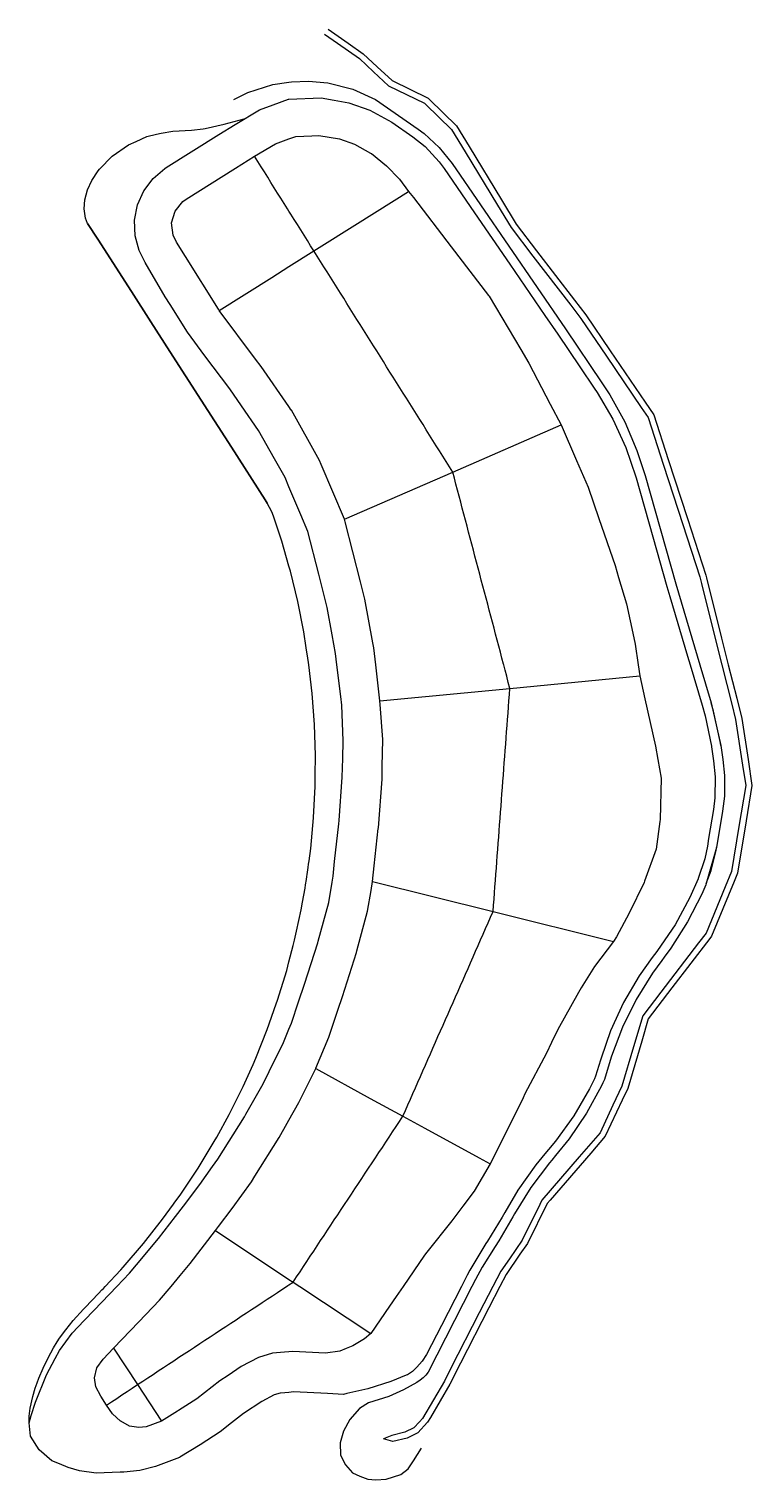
# Model space of a CAD drawing. Extents: x 385658 to 385775, y 802969 to 803202.
import ezdxf

# ---------------------------------------------------------------- set-up
doc = ezdxf.new("R2010")
doc.units = 0
doc.layers.get('0').update_dxf_attribs({"linetype": 'CONTINUOUS'})

msp = doc.modelspace()

# ---------------------------------------------------------------- linework, layer by layer
at = {"color": 6}
for p, q in [((385705.7099, 803201.4749), (385707.811, 803200)), ((385706.2844, 803202.2934), (385709.5515, 803200))]:
    msp.add_line(p, q, dxfattribs=at)
at = {"color": 4}
for p, q in [((385759.1956, 803053.8835), (385758.4657, 803052.9302)), ((385741.7831, 803022.018), (385741.1719, 803021.3087)), ((385742.9194, 803021.0388), (385742.3081, 803020.3295))]:
    msp.add_line(p, q, dxfattribs=at)
at = {"color": 1}
for p, q in [((385688.1702, 803008.9766), (385700, 803001.1414)), ((385701.7233, 803000), (385713.1816, 802992.4108))]:
    msp.add_line(p, q, dxfattribs=at)
at = {"color": 6, "linetype": 'CONTINUOUS'}
for points in [[(385707.811, 803200), (385711.3276, 803197.5315), (385713.6201, 803195.391), (385716.0144, 803193.1554), (385721.8061, 803190.3451), (385722.0115, 803190.145), (385726.1616, 803186.103), (385728.3475, 803182.5088), (385733.5439, 803173.9649), (385735.7474, 803170.3418), (385739.2547, 803165.7734), (385745.3444, 803157.8414), (385746.9813, 803155.7092), (385751.0898, 803149.6607), (385756.7087, 803141.3886), (385757.8075, 803139.771), (385760.2873, 803132.1183), (385763.3699, 803122.6052), (385766.1079, 803114.156), (385766.381, 803113.0717), (385768.8234, 803103.3745), (385769.6733, 803100)], [(385709.5515, 803200), (385711.9592, 803198.31), (385714.2007, 803196.217), (385716.5866, 803193.9893), (385722.388, 803191.1742), (385722.5939, 803190.9737), (385726.9501, 803186.7309), (385728.9866, 803183.3825), (385734.1829, 803174.8386), (385736.5736, 803170.9078), (385739.8616, 803166.6251), (385745.9512, 803158.6931), (385747.7922, 803156.2952), (385751.7124, 803150.5238), (385757.3313, 803142.2517), (385758.7148, 803140.2149), (385761.0384, 803133.0442), (385764.1211, 803123.5312), (385767.0694, 803114.4326), (385767.1758, 803114.0102), (385769.6182, 803104.313), (385770.7045, 803100)], [(385769.6733, 803100), (385771.2658, 803093.6774), (385771.8941, 803091.1828), (385773.0172, 803083.8407), (385773.5108, 803080.6137), (385772.4162, 803073.9677), (385771.2324, 803066.7803), (385770.1962, 803064.27), (385767.1323, 803056.8478), (385765.9347, 803055.2834), (385759.8558, 803047.3432), (385756.9323, 803043.5245), (385755.4566, 803038.5479), (385753.5805, 803032.2209), (385752.1352, 803029.1426), (385750.0669, 803024.7372), (385746.7159, 803020.8487), (385740.714, 803013.8841), (385740.3557, 803013.1621), (385737.508, 803007.4226), (385735.4681, 803004.4649), (385734.0817, 803002.4547), (385732.8246, 803000)], [(385770.7045, 803100), (385772.0606, 803094.6159), (385772.8754, 803091.381), (385773.8831, 803084.7935), (385774.5233, 803080.6079), (385773.5863, 803074.9189), (385772.2005, 803066.5047), (385771.6386, 803065.1436), (385768.0064, 803056.3445), (385767.7143, 803055.9628), (385761.6353, 803048.0226), (385757.8385, 803043.0632), (385756.7713, 803039.464), (385754.5178, 803031.8642), (385753.6367, 803029.9876), (385750.9138, 803024.1881), (385748.5682, 803021.4663), (385742.0401, 803013.8911), (385741.5537, 803013.3268), (385738.3719, 803006.9138), (385737.1818, 803005.1883), (385734.942, 803001.9408), (385733.9481, 803000)], [(385732.8246, 803000), (385730.6365, 802995.7275), (385726.0782, 802986.8269), (385725.0093, 802984.7396), (385721.5013, 802978.745), (385721.0175, 802978.2262), (385720.1203, 802977.2641), (385718.6646, 802976.5385), (385716.5738, 802976.0266), (385715.2188, 802975.4751)], [(385733.9481, 803000), (385732.182, 802996.5515), (385727.6237, 802987.6508), (385725.8866, 802984.2587), (385722.7607, 802978.9171), (385722.3084, 802978.1442), (385720.7283, 802976.4498), (385719.0108, 802975.5937), (385716.7099, 802975.0304), (385715.2248, 802975.4733)]]:
    msp.add_lwpolyline(points, dxfattribs=at)
at = {"color": 4, "linetype": 'CONTINUOUS'}
for points in [[(385691.1403, 803190.9374), (385693.4018, 803192.1031), (385697.4266, 803193.3921), (385700, 803193.7205)], [(385700, 803193.7205), (385700.4031, 803193.772), (385703.1363, 803193.8954), (385706.2634, 803193.6256), (385710.2862, 803192.6213), (385713.9292, 803190.9515), (385720.781, 803186.1857), (385721.7367, 803185.481), (385724.1947, 803183.2344), (385726.2435, 803180.6831), (385744.4876, 803154.0414), (385750.3769, 803145.3711), (385751.6195, 803143.4514), (385754.032, 803139.0741), (385756.0088, 803134.4837), (385757.3232, 803130.479), (385762.2664, 803113.0406), (385766.1432, 803100)], [(385680.2469, 803179.999), (385688.7149, 803185.3181), (385691.3198, 803186.9544), (385695.236, 803189.2782), (385697.4631, 803190.0889), (385699.9149, 803190.9815), (385700, 803190.985)], [(385700, 803190.985), (385705.1898, 803191.1988), (385707.2709, 803190.8426), (385709.648, 803190.4356), (385713.0054, 803189.2379), (385716.5359, 803187.3077), (385716.559, 803187.2952), (385719.9245, 803184.9542), (385721.9127, 803183.375), (385724.1888, 803180.9449), (385725.0059, 803179.8356), (385729.8774, 803172.7218), (385735.5275, 803164.471), (385741.1776, 803156.2201), (385743.2484, 803153.1962), (385746.8079, 803147.9558), (385749.1361, 803144.5283), (385749.6113, 803143.8156), (385752.1359, 803139.5022), (385754.2173, 803134.9583), (385755.8346, 803130.2293), (385755.8801, 803130.0699), (385758.5621, 803120.6085), (385760.8259, 803112.6224), (385761.3101, 803110.9936), (385764.1596, 803101.4082), (385764.5783, 803100)], [(385700, 803128.6271), (385699.3626, 803130.127), (385697.6603, 803133.1677), (385695.1237, 803137.6989), (385692.378, 803141.6447), (385690.4745, 803144.3802), (385686.4862, 803149.7232), (385683.6614, 803153.5074), (385680.8541, 803157.9766), (385680.0713, 803159.2228), (385676.8422, 803164.7401), (385675.8693, 803166.6374), (385675.2205, 803169.0462), (385675.1312, 803171.5392), (385675.6058, 803173.9883), (385676.6201, 803176.2674), (385678.1218, 803178.2594), (385680.0338, 803179.8617), (385680.2469, 803179.999)], [(385707.7219, 803100), (385707.5067, 803101.8091), (385706.9645, 803104.826), (385706.17, 803109.2473), (385704.8045, 803114.5832), (385703.0431, 803121.4665), (385701.9108, 803124.1308), (385700, 803128.6271)], [(385700, 803041.3954), (385700.3966, 803042.3577), (385701.5579, 803045.7899), (385702.5157, 803048.6209), (385704.6374, 803055.3036), (385704.7137, 803055.5439), (385706.3908, 803061.7419), (385706.9357, 803065.0239), (385707.1023, 803066.0276), (385707.3433, 803068.3471), (385708.0264, 803074.3994), (385708.0682, 803074.9577), (385708.5893, 803081.9278), (385708.652, 803084.9376), (385708.7116, 803087.7968), (385708.4952, 803093.4985), (385708.3258, 803094.9229), (385707.7219, 803100)], [(385764.5783, 803100), (385766.5139, 803093.489), (385766.9801, 803091.8145), (385767.9936, 803086.9204), (385768.0119, 803086.8017), (385768.3541, 803084.5649), (385768.6138, 803081.962), (385768.5486, 803078.6317), (385768.3092, 803076.7218), (385767.5386, 803072.0435), (385767.3423, 803070.8511), (385766.9083, 803068.7717), (385765.8767, 803065.6046), (385765.8546, 803065.5499), (385764.5297, 803062.5562), (385762.1361, 803058.1687), (385759.3165, 803054.0421), (385759.1956, 803053.8835), (385758.4657, 803052.9302), (385756.3821, 803049.9955), (385753.8495, 803045.6868), (385751.7596, 803041.1468), (385750.2298, 803036.75), (385750.1323, 803036.4212), (385749.3627, 803033.8259), (385749.1671, 803033.4092), (385748.358, 803031.7649), (385745.8504, 803027.4416), (385742.9236, 803023.3902), (385741.7831, 803022.018), (385741.1719, 803021.3087), (385739.7226, 803019.5498), (385736.8247, 803015.4776), (385734.7251, 803011.8907), (385734.3229, 803011.1503), (385731.9275, 803007.2591), (385731.6877, 803006.9034), (385729.1153, 803002.6181), (385728.6942, 803001.8155), (385727.7617, 803000)], [(385766.1432, 803100), (385767.9517, 803093.9165), (385769.4946, 803087.0285), (385769.3925, 803087.669), (385768.3363, 803092.5542), (385767.9517, 803093.9165), (385769.4946, 803087.0285), (385769.8368, 803084.7917), (385770.1032, 803082.2102), (385770.0729, 803078.8792), (385769.7892, 803076.478), (385768.8218, 803070.6042), (385767.1692, 803064.7995), (385767.9414, 803066.9225), (385768.7439, 803070.1555), (385768.8218, 803070.6042), (385767.1692, 803064.7995), (385767.0983, 803064.6277), (385766.4417, 803063.1069), (385764.1684, 803058.6557), (385761.4743, 803054.446), (385760.3866, 803052.9717), (385759.9934, 803052.4581), (385758.5105, 803050.4196), (385755.873, 803046.1742), (385753.6594, 803041.6931), (385751.8907, 803037.0185), (385751.5104, 803035.7925), (385750.7687, 803033.2909), (385750.5249, 803032.7717), (385750.2956, 803032.2899), (385747.9089, 803027.8986), (385745.1077, 803023.7593), (385742.9194, 803021.0388), (385742.3081, 803020.3295), (385741.9375, 803019.8944), (385738.9134, 803015.9152), (385736.3016, 803011.654), (385736.0446, 803011.1773), (385733.7825, 803007.337), (385733.1683, 803006.4124), (385731.1083, 803003.1138), (385730.0118, 803001.0891), (385729.454, 803000)], [(385672.2919, 803000), (385674.3178, 803002.1213), (385675.4614, 803003.491), (385679.0065, 803007.7372), (385681.7351, 803011.2759), (385683.0078, 803012.9264), (385685.6529, 803016.4106), (385687.7162, 803019.2887), (385688.5693, 803020.4788), (385692.8255, 803027.2626), (385693.0832, 803027.7226), (385695.822, 803032.6094), (385697.7879, 803036.5436), (385699.0008, 803038.9708), (385700, 803041.3954)], [(385700, 802982.9587), (385699.3613, 802982.9065), (385698.5843, 802982.8431), (385697.5961, 802982.5413), (385695.6482, 802981.5138), (385692.6939, 802979.5479), (385690.7732, 802978.0492), (385688.9416, 802976.6201), (385685.6884, 802974.5306), (385682.4361, 802972.5452), (385682.3606, 802972.4992), (385678.5356, 802971.0155), (385675.9969, 802970.371), (385673.4246, 802970.1208), (385672.8197, 802970.1016), (385668.9729, 802969.9789), (385666.2903, 802970.3079), (385664.469, 802970.8464), (385663.0453, 802971.4573), (385661.86, 802971.966), (385659.7809, 802973.6881), (385658.3958, 802975.9279), (385658.1609, 802978.0606), (385658.526, 802979.2367), (385659.1895, 802981.3735), (385660.9611, 802985.7704), (385662.393, 802988.4318), (385663.0727, 802989.6952), (385665.1165, 802992.4718), (385667.0612, 802994.5231), (385668.6436, 802996.1799), (385672.2919, 803000)], [(385727.7617, 803000), (385724.5395, 802993.7265), (385722.1394, 802989.0534), (385721.4263, 802987.9577), (385720.5953, 802986.9886), (385719.8903, 802986.3308), (385719.0667, 802985.8003), (385718.8641, 802985.7177), (385716.4196, 802984.7207), (385712.7025, 802983.5173), (385709.3335, 802982.7604), (385708.7714, 802982.6341), (385706.183, 802982.7568), (385700.738, 802983.019), (385700, 802982.9587)], [(385729.454, 803000), (385722.3844, 802986.1955), (385722.0122, 802985.7098), (385721.5856, 802985.2826), (385721.1202, 802984.8969), (385720.6037, 802984.5661), (385718.4467, 802983.3405), (385716.0688, 802982.3077), (385712.8029, 802981.2629)], [(385712.8029, 802981.2629), (385711.3652, 802980.3845), (385709.8031, 802978.6062), (385708.7683, 802976.7155), (385708.266, 802974.8581), (385708.3004, 802972.8567), (385709.0798, 802971.3082), (385710.2436, 802970.0351), (385711.3907, 802969.4707), (385712.7018, 802969.0018), (385713.9708, 802968.8617), (385715.6294, 802968.9699), (385717.9892, 802969.7491), (385719.1987, 802970.6752), (385720.0216, 802971.9166), (385721.322, 802973.993)]]:
    msp.add_lwpolyline(points, dxfattribs=at)
at = {"color": 2, "linetype": 'CONTINUOUS'}
for points in [[(385700, 803115.8535), (385698.8459, 803119.8764), (385697.5174, 803123.9187), (385697.2465, 803124.6123), (385696.4877, 803126.0341), (385696.1685, 803126.5311), (385690.7302, 803134.9991), (385685.8715, 803142.5647), (385680.8394, 803150.4002), (385677.7753, 803155.1714), (385674.6408, 803160.0521), (385669.2179, 803168.4961), (385667.5934, 803171.0257), (385669.2179, 803168.4961), (385674.6408, 803160.0521), (385677.7753, 803155.1714), (385680.8394, 803150.4002), (385685.8715, 803142.5647), (385690.7302, 803134.9991), (385696.1685, 803126.5311), (385696.4877, 803126.0341), (385696.1685, 803126.5311), (385690.7302, 803134.9991), (385685.8715, 803142.5647), (385680.8394, 803150.4002), (385677.7753, 803155.1714), (385674.6408, 803160.0521), (385669.2179, 803168.4961), (385667.5934, 803171.0257), (385667.273, 803171.8702), (385667.0358, 803173.3553), (385667.1701, 803174.8303), (385667.5897, 803176.4325), (385668.2672, 803177.901), (385669.2874, 803179.4584), (385669.4804, 803179.7531), (385671.5328, 803181.8636), (385674.1841, 803183.6507), (385675.3907, 803184.2076), (385677.106, 803184.9993), (385678.7042, 803185.3859), (385679.4424, 803185.5645), (385681.3015, 803185.8442), (385684.2946, 803186.0157), (385686.2044, 803186.2393), (385686.5287, 803186.3092), (385689.5516, 803186.9613), (385692.7959, 803187.8303)], [(385703.2004, 803100), (385703.1579, 803100.3699), (385703.0491, 803101.0629), (385702.786, 803102.7386), (385702.3824, 803105.3091), (385702.3803, 803105.3199), (385701.4041, 803110.2121), (385700.2246, 803115.0706), (385700, 803115.8535)], [(385700, 803052.233), (385700.6822, 803054.8344), (385700.9051, 803055.6843), (385701.2262, 803057.1528), (385701.973, 803060.5686), (385702.1896, 803061.8006), (385702.5874, 803064.0636), (385702.6843, 803064.6145), (385702.8387, 803065.4927), (385702.897, 803065.9296), (385702.9462, 803066.2979), (385703.0943, 803067.4065), (385703.1672, 803067.9518), (385703.2361, 803068.4674), (385703.5007, 803070.4483), (385703.9555, 803075.4003), (385703.958, 803075.427), (385704.2097, 803080.4203), (385704.2259, 803082.1886), (385704.2555, 803085.4197), (385704.0952, 803090.4168), (385703.7291, 803095.403), (385703.4655, 803097.6954), (385703.2004, 803100)], [(385670.4251, 803000), (385672.92, 803002.6722), (385673.3127, 803003.0929), (385676.5712, 803006.8848), (385679.6707, 803010.8077), (385681.4273, 803013.23), (385681.5394, 803013.3845), (385682.6059, 803014.8551), (385685.3718, 803019.02), (385687.9637, 803023.2953), (385688.3667, 803024.0264), (385690.3773, 803027.6738), (385691.0099, 803028.9425), (385692.6083, 803032.148), (385694.212, 803035.7261), (385694.6532, 803036.7104), (385696.5082, 803041.3532), (385697.9592, 803045.4692), (385698.1704, 803046.0684), (385699.6368, 803050.8482), (385700, 803052.233)], [(385658.1609, 802978.0606), (385658.2043, 802979.146), (385658.3665, 802980.4105), (385658.7749, 802982.3042), (385659.1569, 802983.6207), (385659.4627, 802984.5038), (385659.7218, 802985.2518), (385660.4324, 802986.877), (385661.2697, 802988.501), (385662.1071, 802990.125), (385662.7161, 802991.1001), (385663.0645, 802991.6581), (385664.0677, 802993.0006), (385665.2708, 802994.5226), (385666.9458, 802996.3187), (385667.2085, 802996.6004), (385669.3473, 802998.8734), (385669.9007, 802999.4384), (385670.1376, 802999.6922), (385670.4251, 803000)]]:
    msp.add_lwpolyline(points, dxfattribs=at)
at = {"color": 1, "linetype": 'CONTINUOUS'}
for points in [[(385700, 803184.6273), (385701.0924, 803185.0249), (385703.686, 803185.1318), (385704.8028, 803185.1778), (385708.1224, 803184.6095), (385710.543, 803183.746), (385713.1265, 803182.3336), (385713.2825, 803182.2483), (385715.7133, 803180.3085), (385717.7924, 803178.1377), (385719.2635, 803176.1655), (385720.0233, 803175.178), (385726.1213, 803167.2524), (385732.1275, 803159.4461), (385732.2044, 803159.3167), (385737.3128, 803150.72), (385738.5964, 803148.5598), (385742.0559, 803141.9198), (385743.79, 803138.5914), (385746.2888, 803132.8659), (385748.1529, 803128.5946), (385749.8871, 803123.5445), (385752.4838, 803115.9828), (385753.0571, 803114.0616), (385754.3306, 803109.794), (385755.4824, 803104.3685), (385755.7071, 803103.3099), (385756.1976, 803100)], [(385694.447, 803181.8332), (385697.8155, 803183.832), (385700, 803184.6273)], [(385700, 803141.5461), (385695.5047, 803148.0062), (385694.6281, 803149.1806), (385688.779, 803157.0163), (385688.6609, 803157.2042), (385683.3418, 803165.6723), (385681.8908, 803167.9824), (385681.3462, 803169.1281), (385681.1153, 803171.1013), (385681.671, 803173.0087), (385682.9257, 803174.5491), (385683.4383, 803174.9182), (385691.371, 803179.9011), (385694.4466, 803181.833)], [(385700, 803172.9928), (385699.7661, 803173.3652), (385699.2342, 803174.212), (385698.7023, 803175.0588), (385698.1703, 803175.9056), (385697.6384, 803176.7524), (385697.1065, 803177.5992), (385696.5746, 803178.446), (385696.0427, 803179.2928), (385695.5108, 803180.1396), (385694.9789, 803180.9864), (385694.447, 803181.8332)], [(385700, 803164.0648), (385704.0213, 803166.5908), (385705.7149, 803167.6546), (385714.183, 803172.9737), (385719.2638, 803176.1651)], [(385734.5586, 803100), (385734.5357, 803100.0867), (385734.2802, 803101.0536), (385734.0248, 803102.0204), (385733.7694, 803102.9872), (385733.5139, 803103.954), (385733.2585, 803104.9209), (385733.003, 803105.8877), (385732.7476, 803106.8545), (385732.4921, 803107.8213), (385732.2367, 803108.7882), (385731.9813, 803109.755), (385731.7258, 803110.7218), (385731.4704, 803111.6886), (385731.2149, 803112.6555), (385730.9595, 803113.6223), (385730.7041, 803114.5891), (385730.4486, 803115.5559), (385730.1932, 803116.5228), (385729.9377, 803117.4896), (385729.6823, 803118.4564), (385729.4268, 803119.4232), (385729.1714, 803120.3901), (385728.916, 803121.3569), (385728.6605, 803122.3237), (385728.4051, 803123.2905), (385728.1496, 803124.2574), (385727.8942, 803125.2242), (385727.6388, 803126.191), (385727.3833, 803127.1578), (385727.1279, 803128.1247), (385726.8724, 803129.0915), (385726.617, 803130.0583), (385726.3615, 803131.0251), (385725.8296, 803131.8719), (385725.2977, 803132.7187), (385724.7658, 803133.5655), (385724.2339, 803134.4123), (385723.702, 803135.2591), (385723.1701, 803136.1059), (385722.6382, 803136.9527), (385722.1063, 803137.7995), (385721.5744, 803138.6463), (385721.0424, 803139.4931), (385720.5105, 803140.3399), (385719.9786, 803141.1867), (385719.4467, 803142.0335), (385718.9148, 803142.8803), (385718.3829, 803143.7271), (385717.851, 803144.5739), (385717.3191, 803145.4207), (385716.7872, 803146.2675), (385716.2553, 803147.1143), (385715.7234, 803147.9611), (385715.1914, 803148.8079), (385714.6595, 803149.6548), (385714.1276, 803150.5016), (385713.5957, 803151.3484), (385713.0638, 803152.1952), (385712.5319, 803153.042), (385712, 803153.8888), (385711.4681, 803154.7356), (385710.9362, 803155.5824), (385710.4043, 803156.4292), (385709.8724, 803157.276), (385709.3404, 803158.1228), (385708.8085, 803158.9696), (385708.2766, 803159.8164), (385707.7447, 803160.6632), (385707.2128, 803161.51), (385706.6809, 803162.3568), (385706.149, 803163.2036), (385705.6171, 803164.0504), (385705.0852, 803164.8972), (385704.5533, 803165.744), (385704.0213, 803166.5908), (385703.4894, 803167.4376), (385702.9575, 803168.2844), (385702.4256, 803169.1312), (385701.8937, 803169.978), (385701.3618, 803170.8248), (385700.8299, 803171.6716), (385700.298, 803172.5184), (385700, 803172.9928)], [(385688.7789, 803157.0164), (385697.2469, 803162.3355), (385700, 803164.0648)], [(385713.9656, 803100), (385713.6415, 803102.7244), (385713.4964, 803103.5321), (385712.2323, 803110.5658), (385711.5249, 803113.3303), (385709.0458, 803123.0182), (385708.933, 803123.4589), (385705.1997, 803132.2436), (385704.937, 803132.8619), (385700.3858, 803140.9916), (385700.3794, 803141.0008), (385700, 803141.5461)], [(385708.9331, 803123.4589), (385726.3615, 803131.0251), (385743.79, 803138.5914)], [(385700, 803000.2487), (385700.6759, 803000.6937), (385701.2281, 803001.5275), (385701.7803, 803002.3612), (385702.3325, 803003.1949), (385702.8847, 803004.0286), (385703.4369, 803004.8623), (385703.9891, 803005.696), (385704.5413, 803006.5297), (385705.0934, 803007.3635), (385705.6456, 803008.1972), (385706.1978, 803009.0309), (385706.75, 803009.8646), (385707.3022, 803010.6983), (385707.8544, 803011.532), (385708.4066, 803012.3658), (385708.9588, 803013.1995), (385709.511, 803014.0332), (385710.0632, 803014.8669), (385710.6154, 803015.7006), (385711.1676, 803016.5343), (385711.7198, 803017.3681), (385712.272, 803018.2018), (385712.8241, 803019.0355), (385713.3763, 803019.8692), (385713.9285, 803020.7029), (385714.4807, 803021.5366), (385715.0329, 803022.3704), (385715.5851, 803023.2041), (385716.1373, 803024.0378), (385716.6895, 803024.8715), (385717.2417, 803025.7052), (385717.7939, 803026.5389), (385718.3461, 803027.3727), (385718.749, 803028.2879), (385719.1519, 803029.2031), (385719.5548, 803030.1184), (385719.9577, 803031.0336), (385720.3606, 803031.9489), (385720.7635, 803032.8641), (385721.1664, 803033.7793), (385721.5693, 803034.6946), (385721.9722, 803035.6098), (385722.3751, 803036.5251), (385722.778, 803037.4403), (385723.1809, 803038.3556), (385723.5839, 803039.2708), (385723.9868, 803040.186), (385724.3897, 803041.1013), (385724.7926, 803042.0165), (385725.1955, 803042.9318), (385725.5984, 803043.847), (385726.0013, 803044.7622), (385726.4042, 803045.6775), (385726.8071, 803046.5927), (385727.21, 803047.508), (385727.6129, 803048.4232), (385728.0158, 803049.3385), (385728.4187, 803050.2537), (385728.8216, 803051.1689), (385729.2245, 803052.0842), (385729.6274, 803052.9994), (385730.0304, 803053.9147), (385730.4333, 803054.8299), (385730.8362, 803055.7451), (385731.2391, 803056.6604), (385731.642, 803057.5756), (385732.0449, 803058.4909), (385732.4478, 803059.4061), (385732.8507, 803060.3213), (385732.9259, 803061.3185), (385733.0011, 803062.3157), (385733.0763, 803063.3129), (385733.1514, 803064.31), (385733.2266, 803065.3072), (385733.3018, 803066.3044), (385733.377, 803067.3015), (385733.4522, 803068.2987), (385733.5274, 803069.2959), (385733.6026, 803070.293), (385733.6778, 803071.2902), (385733.7529, 803072.2874), (385733.8281, 803073.2845), (385733.9033, 803074.2817), (385733.9785, 803075.2789), (385734.0537, 803076.2761), (385734.1289, 803077.2732), (385734.2041, 803078.2704), (385734.2793, 803079.2676), (385734.3544, 803080.2647), (385734.4296, 803081.2619), (385734.5048, 803082.2591), (385734.58, 803083.2562), (385734.6552, 803084.2534), (385734.7304, 803085.2506), (385734.8056, 803086.2478), (385734.8808, 803087.2449), (385734.9559, 803088.2421), (385735.0311, 803089.2393), (385735.1063, 803090.2364), (385735.1815, 803091.2336), (385735.2567, 803092.2308), (385735.3319, 803093.2279), (385735.4071, 803094.2251), (385735.4823, 803095.2223), (385735.5575, 803096.2194), (385735.302, 803097.1863), (385735.0466, 803098.1531), (385734.7911, 803099.1199), (385734.5586, 803100)], [(385700, 803026.769), (385701.5675, 803029.566), (385704.3035, 803035.0412), (385704.3368, 803035.1219), (385706.3927, 803040.1105), (385707.8684, 803044.4719), (385708.5975, 803046.6268), (385710.8554, 803053.7389), (385710.9242, 803053.993), (385712.652, 803060.3786), (385713.2064, 803063.7176), (385713.4478, 803065.1717), (385713.7061, 803067.6575), (385714.3821, 803073.6463), (385714.3996, 803073.8017), (385714.9843, 803081.6223), (385715.026, 803083.6231), (385715.1166, 803087.9673), (385714.6981, 803093.6066), (385714.6518, 803094.2309), (385713.9656, 803100)], [(385756.1976, 803100), (385756.4631, 803098.2081), (385757.282, 803094.538), (385758.9865, 803086.8994), (385759.3591, 803084.7581), (385759.8797, 803081.7652), (385759.7577, 803075.1282), (385759.7122, 803074.8073), (385759.0772, 803070.3293), (385757.2146, 803065.1786), (385757.1527, 803065.0074), (385754.7717, 803060.0464), (385752.6912, 803056.2659), (385752.2536, 803055.4707), (385749.1758, 803051.4764), (385747.0495, 803048.0297), (385746.595, 803047.2929), (385743.2583, 803041.3101), (385742.2662, 803039.2528), (385741.4283, 803037.5152), (385737.9881, 803030.9798), (385737.6833, 803030.366), (385733.2356, 803021.4096), (385732.3887, 803019.7043), (385729.7834, 803015.3353), (385727.9736, 803012.9312), (385726.199, 803010.5739), (385722.175, 803005.5357), (385721.8339, 803005.0403), (385718.3635, 803000)], [(385714.6518, 803094.2308), (385735.5575, 803096.2194), (385756.4631, 803098.2081)], [(385713.4478, 803065.172), (385732.8507, 803060.3213), (385752.2536, 803055.4707)], [(385704.3035, 803035.0412), (385713.0801, 803030.2484), (385718.3461, 803027.3727), (385721.8567, 803025.4555), (385730.6333, 803020.6627), (385732.3886, 803019.7041)], [(385681.0143, 803000), (385682.4798, 803001.7553), (385684.0769, 803003.6682), (385688.17, 803008.9765), (385688.6568, 803009.6176), (385690.8838, 803012.5512), (385693.9689, 803016.8545), (385694.512, 803017.7202), (385698.4171, 803023.9445), (385699.7136, 803026.258), (385700, 803026.769)], [(385700, 803001.1414), (385700.6759, 803000.6937), (385701.7233, 803000)], [(385700, 802989.4803), (385699.2963, 802989.4229), (385697.3566, 802989.2644), (385695.1086, 802988.5781), (385692.3228, 802987.1086), (385690.1967, 802985.6938), (385688.8887, 802984.8234), (385685.178, 802981.9281), (385682.2382, 802980.0399), (385682.0434, 802979.9209), (385679.4691, 802978.3495), (385677.0212, 802977.3999), (385675.8414, 802977.2866), (385674.3403, 802977.518), (385672.9154, 802978.3288), (385672.9043, 802978.3387), (385671.5898, 802979.5241), (385670.6084, 802980.8962), (385669.6978, 802982.3686), (385668.9252, 802983.8451), (385668.6847, 802985.312), (385669.0728, 802986.8818), (385669.0976, 802986.9154), (385670.1117, 802988.2931), (385671.77, 802990.0423), (385675.8304, 802994.2938), (385679.1684, 802997.7889), (385681.0143, 803000)], [(385670.6083, 802980.8963), (385671.4435, 802981.4463), (385672.2787, 802981.9962), (385673.1139, 802982.5461), (385673.9491, 802983.096), (385674.7843, 802983.646), (385675.6195, 802984.1959), (385676.4548, 802984.7458), (385677.29, 802985.2958), (385678.1252, 802985.8457), (385678.9604, 802986.3956), (385679.7956, 802986.9455), (385680.6308, 802987.4955), (385681.466, 802988.0454), (385682.3012, 802988.5953), (385683.1364, 802989.1452), (385683.9717, 802989.6952), (385684.8069, 802990.2451), (385685.6421, 802990.795), (385686.4773, 802991.345), (385687.3125, 802991.8949), (385688.1477, 802992.4448), (385688.9829, 802992.9947), (385689.8181, 802993.5447), (385690.6534, 802994.0946), (385691.4886, 802994.6445), (385692.3238, 802995.1945), (385693.159, 802995.7444), (385693.9942, 802996.2943), (385694.8294, 802996.8442), (385695.6646, 802997.3942), (385696.4998, 802997.9441), (385697.3351, 802998.494), (385698.1703, 802999.044), (385699.0055, 802999.5939), (385699.6223, 803000)], [(385699.6223, 803000), (385699.8407, 803000.1438), (385700, 803000.2487)], [(385718.3635, 803000), (385717.2561, 802998.3917), (385716.1707, 802996.7985), (385713.1816, 802992.4108), (385712.1665, 802991.5491), (385710.2875, 802990.4669), (385709.1824, 802990.0227), (385708.1611, 802989.6122), (385705.8694, 802989.2795), (385700.6292, 802989.5317), (385700, 802989.4803)], [(385671.77, 802990.0424), (385675.6195, 802984.1959), (385679.469, 802978.3494)]]:
    msp.add_lwpolyline(points, dxfattribs=at)

doc.saveas('drawing.dxf')
